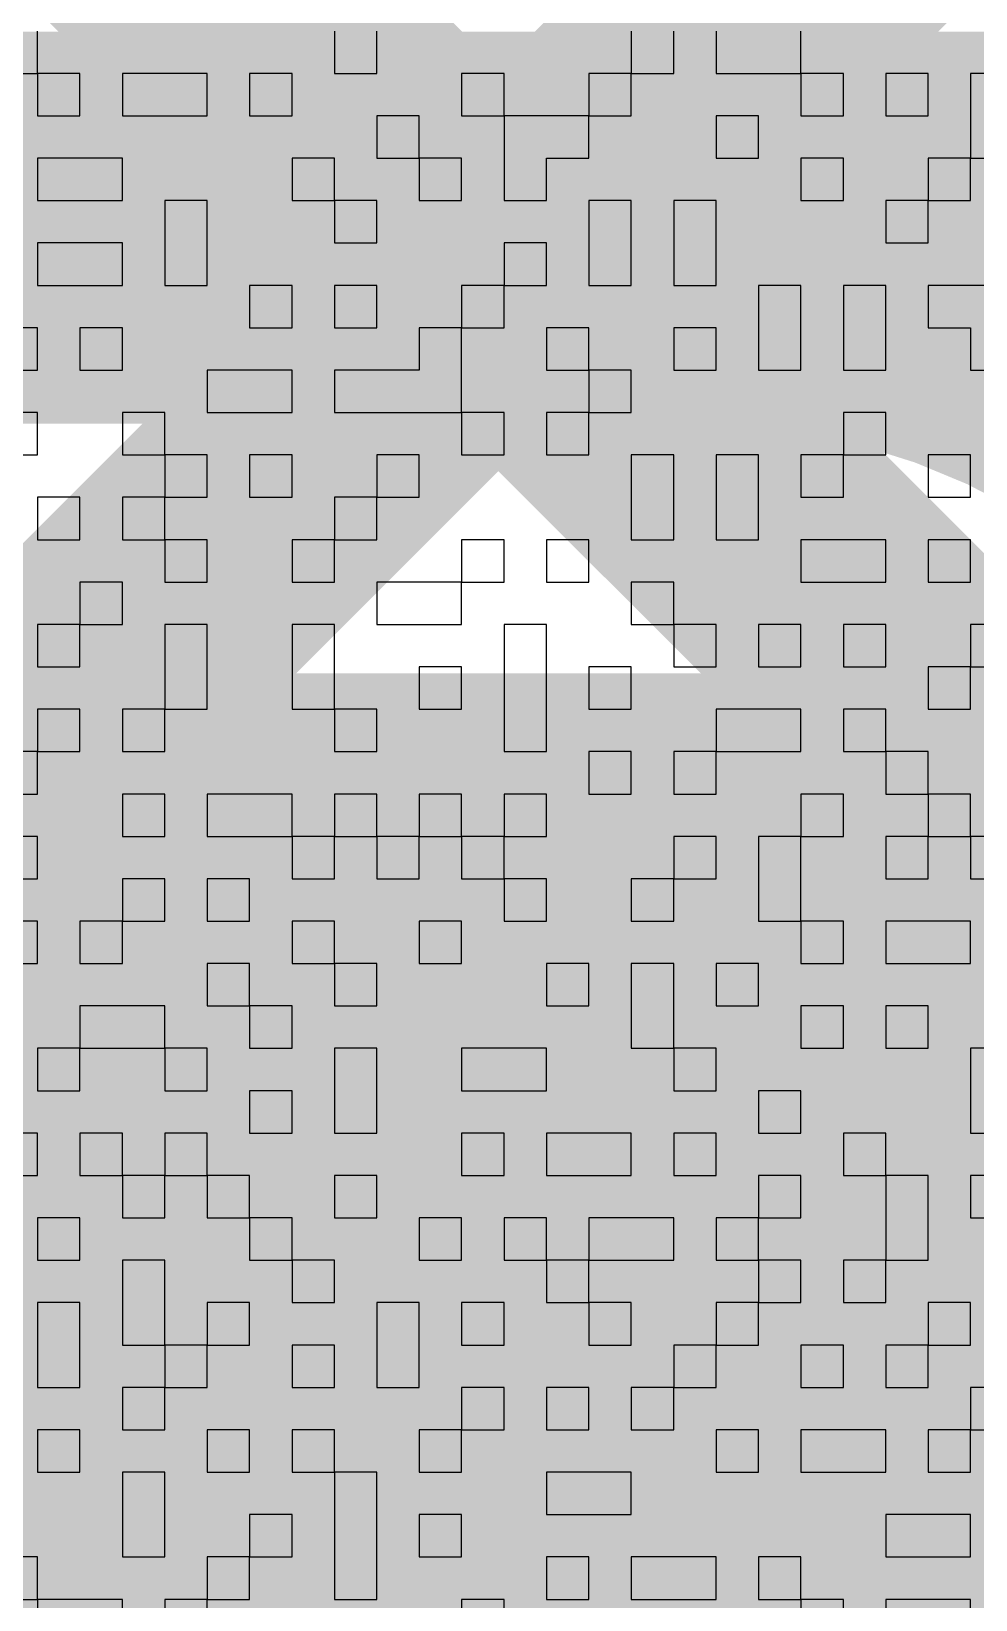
# Model space of a CAD drawing. Header units: millimetres. Extents: x 3.06 to 5.82, y 1.29 to 3.84.
# Drawn here: x 4.61138 to 4.63786, y 1.98501 to 2.02901 of the extents above; entities that cross this region are included whole.
import ezdxf

# ---------------------------------------------------------------- set-up
doc = ezdxf.new("R2010")
doc.units = ezdxf.units.MM
doc.header["$MEASUREMENT"] = 0
for name, color, linetype in [('BottomLayer', 5, 'Continuous'), ('TopLayer', 1, 'Continuous'), ('TopOverlay', 2, 'Continuous')]:
    doc.layers.add(name, color=color, linetype=linetype)

msp = doc.modelspace()

# ---------------------------------------------------------------- linework, layer by layer
at = {"layer": 'BottomLayer'}
for points, const_width in [([(4.4397402, 2.025), (4.69, 2.025)], 0.008), ([(4.5935216, 2.025), (4.6179232, 2.0005984)], 0.008), ([(4.6027522, 2.0005984), (4.6271538, 2.025)], 0.008), ([(4.6218059, 2.025), (4.6462075, 2.0005984)], 0.008), ([(4.6310365, 2.0005984), (4.6554381, 2.025)], 0.008), ([(4.5184804, 2.0005984), (4.7474016, 2.0005984)], 0.008), ([(4.4893701, 1.9785984), (4.7474016, 1.9785984)], 0.022)]:
    msp.add_lwpolyline(points, dxfattribs=dict(at, const_width=const_width))
at = {"layer": 'BottomLayer', "const_width": 0.004}
for points in [[(4.6198059, 2.025, 1), (4.6238059, 2.025, 1)], [(4.6251538, 2.025, 1), (4.6291538, 2.025, 1)], [(4.6159232, 2.0005984, 1), (4.6199232, 2.0005984, 1)], [(4.6290365, 2.0005984, 1), (4.6330365, 2.0005984, 1)]]:
    msp.add_lwpolyline(points, format="xyb", close=True, dxfattribs=at)
at = {"layer": 'TopLayer'}
for points, const_width in [([(4.6241538, 2.022), (5.0421538, 2.44)], 0.008), ([(4.485, 2.1618059), (4.6248059, 2.022)], 0.008), ([(4.5779843, 2.022), (4.63, 2.022)], 0.008), ([(4.5374567, 2), (4.63, 2)], 0.022), ([(4.63, 2), (4.649, 1.981)], 0.022)]:
    msp.add_lwpolyline(points, dxfattribs=dict(at, const_width=const_width))
for points, const_width in [([(4.6221538, 2.022, 1), (4.6261538, 2.022, 1)], 0.004), ([(4.6228059, 2.022, 1), (4.6268059, 2.022, 1)], 0.004), ([(4.628, 2.022, 1), (4.632, 2.022, 1)], 0.004), ([(4.628, 2.022, 1), (4.632, 2.022, 1)], 0.004), ([(4.628, 2.022, 1), (4.632, 2.022, 1)], 0.004), ([(4.6245, 2, 1), (4.6355, 2, 1)], 0.011), ([(4.6245, 2, 1), (4.6355, 2, 1)], 0.011)]:
    msp.add_lwpolyline(points, format="xyb", close=True, dxfattribs=dict(at, const_width=const_width))
at = {"layer": 'TopLayer', "const_width": 0.008}
for points in [[(4.63, 2.022, -0.199565992872103), (4.6455954, 2.0155172)], [(4.63, 2.022, -0.198912367379658), (4.6455563, 2.0155563)]]:
    msp.add_lwpolyline(points, format="xyb", dxfattribs=at)
at = {"layer": 'TopOverlay'}
for p, q in [((4.6115556, 2.027829), (4.6115556, 2.0290183)), ((4.6198804, 2.0290183), (4.6198804, 2.027829)), ((4.6210697, 2.027829), (4.6210697, 2.0290183)), ((4.6282051, 2.0290183), (4.6282051, 2.027829)), ((4.6293944, 2.027829), (4.6293944, 2.0290183)), ((4.6305837, 2.0290183), (4.6305837, 2.027829)), ((4.6329621, 2.027829), (4.6329621, 2.0290183)), ((4.6103664, 2.027829), (4.6115556, 2.027829)), ((4.6115556, 2.027829), (4.6115556, 2.0266397)), ((4.6127448, 2.027829), (4.6115556, 2.027829)), ((4.6127448, 2.0266397), (4.6127448, 2.027829)), ((4.6163126, 2.027829), (4.6139341, 2.027829)), ((4.6139341, 2.027829), (4.6139341, 2.0266397)), ((4.6163126, 2.0266397), (4.6163126, 2.027829)), ((4.6186911, 2.027829), (4.6175019, 2.027829)), ((4.6175019, 2.027829), (4.6175019, 2.0266397)), ((4.6186911, 2.0266397), (4.6186911, 2.027829)), ((4.6198804, 2.027829), (4.6210697, 2.027829)), ((4.6246374, 2.027829), (4.6234482, 2.027829)), ((4.6234482, 2.027829), (4.6234482, 2.0266397)), ((4.6246374, 2.0266397), (4.6246374, 2.027829)), ((4.6282051, 2.027829), (4.6270159, 2.027829)), ((4.6270159, 2.027829), (4.6270159, 2.0266397)), ((4.6282051, 2.027829), (4.6293944, 2.027829)), ((4.6282051, 2.0266397), (4.6282051, 2.027829)), ((4.6305837, 2.027829), (4.6329621, 2.027829)), ((4.6329621, 2.027829), (4.6329621, 2.0266397)), ((4.6341514, 2.027829), (4.6329621, 2.027829)), ((4.6341514, 2.0266397), (4.6341514, 2.027829)), ((4.63653, 2.027829), (4.6353407, 2.027829)), ((4.6353407, 2.027829), (4.6353407, 2.0266397)), ((4.63653, 2.0266397), (4.63653, 2.027829)), ((4.6389084, 2.027829), (4.6377192, 2.027829)), ((4.6377192, 2.027829), (4.6377192, 2.0266397)), ((4.6115556, 2.0266397), (4.6127448, 2.0266397)), ((4.6139341, 2.0266397), (4.6163126, 2.0266397)), ((4.6175019, 2.0266397), (4.6186911, 2.0266397)), ((4.6222589, 2.0266397), (4.6210697, 2.0266397)), ((4.6210697, 2.0266397), (4.6210697, 2.0254505)), ((4.6222589, 2.0254505), (4.6222589, 2.0266397)), ((4.6234482, 2.0266397), (4.6246374, 2.0266397)), ((4.6246374, 2.0266397), (4.6246374, 2.0254505)), ((4.6270159, 2.0266397), (4.6246374, 2.0266397)), ((4.6270159, 2.0266397), (4.6282051, 2.0266397)), ((4.6270159, 2.0254505), (4.6270159, 2.0266397)), ((4.631773, 2.0266397), (4.6305837, 2.0266397)), ((4.6305837, 2.0266397), (4.6305837, 2.0254505)), ((4.631773, 2.0254505), (4.631773, 2.0266397)), ((4.6329621, 2.0266397), (4.6341514, 2.0266397)), ((4.6353407, 2.0266397), (4.63653, 2.0266397)), ((4.6377192, 2.0266397), (4.6377192, 2.0254505)), ((4.6139341, 2.0254505), (4.6115556, 2.0254505)), ((4.6115556, 2.0254505), (4.6115556, 2.0242612)), ((4.6139341, 2.0242612), (4.6139341, 2.0254505)), ((4.6198804, 2.0254505), (4.6186911, 2.0254505)), ((4.6186911, 2.0254505), (4.6186911, 2.0242612)), ((4.6198804, 2.0242612), (4.6198804, 2.0254505)), ((4.6210697, 2.0254505), (4.6222589, 2.0254505)), ((4.6222589, 2.0254505), (4.6222589, 2.0242612)), ((4.6234482, 2.0254505), (4.6222589, 2.0254505)), ((4.6234482, 2.0242612), (4.6234482, 2.0254505)), ((4.6246374, 2.0254505), (4.6246374, 2.0242612)), ((4.6258267, 2.0242612), (4.6258267, 2.0254505)), ((4.6258267, 2.0254505), (4.6270159, 2.0254505)), ((4.6305837, 2.0254505), (4.631773, 2.0254505)), ((4.6341514, 2.0254505), (4.6329621, 2.0254505)), ((4.6329621, 2.0254505), (4.6329621, 2.0242612)), ((4.6341514, 2.0242612), (4.6341514, 2.0254505)), ((4.6377192, 2.0254505), (4.63653, 2.0254505)), ((4.63653, 2.0254505), (4.63653, 2.0242612)), ((4.6377192, 2.0254505), (4.6389084, 2.0254505)), ((4.6377192, 2.0242612), (4.6377192, 2.0254505)), ((4.6115556, 2.0242612), (4.6139341, 2.0242612)), ((4.6163126, 2.0242612), (4.6151234, 2.0242612)), ((4.6151234, 2.0242612), (4.6151234, 2.023072)), ((4.6163126, 2.023072), (4.6163126, 2.0242612)), ((4.6186911, 2.0242612), (4.6198804, 2.0242612)), ((4.6198804, 2.0242612), (4.6198804, 2.023072)), ((4.6210697, 2.0242612), (4.6198804, 2.0242612)), ((4.6210697, 2.023072), (4.6210697, 2.0242612)), ((4.6222589, 2.0242612), (4.6234482, 2.0242612)), ((4.6246374, 2.0242612), (4.6258267, 2.0242612)), ((4.6282051, 2.0242612), (4.6270159, 2.0242612)), ((4.6270159, 2.0242612), (4.6270159, 2.023072)), ((4.6282051, 2.023072), (4.6282051, 2.0242612)), ((4.6305837, 2.0242612), (4.6293944, 2.0242612)), ((4.6293944, 2.0242612), (4.6293944, 2.023072)), ((4.6305837, 2.023072), (4.6305837, 2.0242612)), ((4.6329621, 2.0242612), (4.6341514, 2.0242612)), ((4.63653, 2.0242612), (4.6353407, 2.0242612)), ((4.6353407, 2.0242612), (4.6353407, 2.023072)), ((4.63653, 2.0242612), (4.6377192, 2.0242612)), ((4.63653, 2.023072), (4.63653, 2.0242612)), ((4.6139341, 2.023072), (4.6115556, 2.023072)), ((4.6115556, 2.023072), (4.6115556, 2.0218827)), ((4.6139341, 2.0218827), (4.6139341, 2.023072)), ((4.6151234, 2.023072), (4.6151234, 2.0218827)), ((4.6163126, 2.0218827), (4.6163126, 2.023072)), ((4.6198804, 2.023072), (4.6210697, 2.023072)), ((4.6258267, 2.023072), (4.6246374, 2.023072)), ((4.6246374, 2.023072), (4.6246374, 2.0218827)), ((4.6258267, 2.0218827), (4.6258267, 2.023072)), ((4.6270159, 2.023072), (4.6270159, 2.0218827)), ((4.6282051, 2.0218827), (4.6282051, 2.023072)), ((4.6293944, 2.023072), (4.6293944, 2.0218827)), ((4.6305837, 2.0218827), (4.6305837, 2.023072)), ((4.6353407, 2.023072), (4.63653, 2.023072)), ((4.6115556, 2.0218827), (4.6139341, 2.0218827)), ((4.6151234, 2.0218827), (4.6163126, 2.0218827)), ((4.6186911, 2.0218827), (4.6175019, 2.0218827)), ((4.6175019, 2.0218827), (4.6175019, 2.0206934)), ((4.6186911, 2.0206934), (4.6186911, 2.0218827)), ((4.6210697, 2.0218827), (4.6198804, 2.0218827)), ((4.6198804, 2.0218827), (4.6198804, 2.0206934)), ((4.6210697, 2.0206934), (4.6210697, 2.0218827)), ((4.6246374, 2.0218827), (4.6234482, 2.0218827)), ((4.6234482, 2.0218827), (4.6234482, 2.0206934)), ((4.6246374, 2.0218827), (4.6258267, 2.0218827)), ((4.6246374, 2.0206934), (4.6246374, 2.0218827)), ((4.6270159, 2.0218827), (4.6282051, 2.0218827)), ((4.6293944, 2.0218827), (4.6305837, 2.0218827)), ((4.6329621, 2.0218827), (4.631773, 2.0218827)), ((4.631773, 2.0218827), (4.631773, 2.0206934)), ((4.6329621, 2.0206934), (4.6329621, 2.0218827)), ((4.6353407, 2.0218827), (4.6341514, 2.0218827)), ((4.6341514, 2.0218827), (4.6341514, 2.0206934)), ((4.6353407, 2.0206934), (4.6353407, 2.0218827)), ((4.6389084, 2.0218827), (4.63653, 2.0218827)), ((4.63653, 2.0218827), (4.63653, 2.0206934)), ((4.6115556, 2.0206934), (4.6103664, 2.0206934)), ((4.6115556, 2.0195042), (4.6115556, 2.0206934)), ((4.6139341, 2.0206934), (4.6127448, 2.0206934)), ((4.6127448, 2.0206934), (4.6127448, 2.0195042)), ((4.6139341, 2.0195042), (4.6139341, 2.0206934)), ((4.6175019, 2.0206934), (4.6186911, 2.0206934)), ((4.6198804, 2.0206934), (4.6210697, 2.0206934)), ((4.6234482, 2.0206934), (4.6222589, 2.0206934)), ((4.6222589, 2.0206934), (4.6222589, 2.0195042)), ((4.6234482, 2.0206934), (4.6246374, 2.0206934)), ((4.6234482, 2.0195042), (4.6234482, 2.0206934)), ((4.6270159, 2.0206934), (4.6258267, 2.0206934)), ((4.6258267, 2.0206934), (4.6258267, 2.0195042)), ((4.6270159, 2.0195042), (4.6270159, 2.0206934)), ((4.6305837, 2.0206934), (4.6293944, 2.0206934)), ((4.6293944, 2.0206934), (4.6293944, 2.0195042)), ((4.6305837, 2.0195042), (4.6305837, 2.0206934)), ((4.631773, 2.0206934), (4.631773, 2.0195042)), ((4.6329621, 2.0195042), (4.6329621, 2.0206934)), ((4.6341514, 2.0206934), (4.6341514, 2.0195042)), ((4.6353407, 2.0195042), (4.6353407, 2.0206934)), ((4.63653, 2.0206934), (4.6377192, 2.0206934)), ((4.6377192, 2.0206934), (4.6377192, 2.0195042)), ((4.6103664, 2.0195042), (4.6115556, 2.0195042)), ((4.6127448, 2.0195042), (4.6139341, 2.0195042)), ((4.6186911, 2.0195042), (4.6163126, 2.0195042)), ((4.6163126, 2.0195042), (4.6163126, 2.018315)), ((4.6186911, 2.018315), (4.6186911, 2.0195042)), ((4.6222589, 2.0195042), (4.6198804, 2.0195042)), ((4.6198804, 2.0195042), (4.6198804, 2.018315)), ((4.6234482, 2.018315), (4.6234482, 2.0195042)), ((4.6258267, 2.0195042), (4.6270159, 2.0195042)), ((4.6270159, 2.0195042), (4.6270159, 2.018315)), ((4.6282051, 2.0195042), (4.6270159, 2.0195042)), ((4.6282051, 2.018315), (4.6282051, 2.0195042)), ((4.6293944, 2.0195042), (4.6305837, 2.0195042)), ((4.631773, 2.0195042), (4.6329621, 2.0195042)), ((4.6341514, 2.0195042), (4.6353407, 2.0195042)), ((4.6377192, 2.0195042), (4.6389084, 2.0195042)), ((4.6115556, 2.018315), (4.6103664, 2.018315)), ((4.6115556, 2.0171257), (4.6115556, 2.018315)), ((4.6151234, 2.018315), (4.6139341, 2.018315)), ((4.6139341, 2.018315), (4.6139341, 2.0171257)), ((4.6151234, 2.0171257), (4.6151234, 2.018315)), ((4.6163126, 2.018315), (4.6186911, 2.018315)), ((4.6198804, 2.018315), (4.6234482, 2.018315)), ((4.6234482, 2.018315), (4.6234482, 2.0171257)), ((4.6246374, 2.018315), (4.6234482, 2.018315)), ((4.6246374, 2.0171257), (4.6246374, 2.018315)), ((4.6270159, 2.018315), (4.6258267, 2.018315)), ((4.6258267, 2.018315), (4.6258267, 2.0171257)), ((4.6270159, 2.018315), (4.6282051, 2.018315)), ((4.6270159, 2.0171257), (4.6270159, 2.018315)), ((4.6353407, 2.018315), (4.6341514, 2.018315)), ((4.6341514, 2.018315), (4.6341514, 2.0171257)), ((4.6353407, 2.0171257), (4.6353407, 2.018315)), ((4.6103664, 2.0171257), (4.6115556, 2.0171257)), ((4.6139341, 2.0171257), (4.6151234, 2.0171257)), ((4.6151234, 2.0171257), (4.6151234, 2.0159364)), ((4.6163126, 2.0171257), (4.6151234, 2.0171257)), ((4.6163126, 2.0159364), (4.6163126, 2.0171257)), ((4.6186911, 2.0171257), (4.6175019, 2.0171257)), ((4.6175019, 2.0171257), (4.6175019, 2.0159364)), ((4.6186911, 2.0159364), (4.6186911, 2.0171257)), ((4.6222589, 2.0171257), (4.6210697, 2.0171257)), ((4.6210697, 2.0171257), (4.6210697, 2.0159364)), ((4.6222589, 2.0159364), (4.6222589, 2.0171257)), ((4.6234482, 2.0171257), (4.6246374, 2.0171257)), ((4.6258267, 2.0171257), (4.6270159, 2.0171257)), ((4.6293944, 2.0171257), (4.6282051, 2.0171257)), ((4.6282051, 2.0171257), (4.6282051, 2.0159364)), ((4.6293944, 2.0159364), (4.6293944, 2.0171257)), ((4.631773, 2.0171257), (4.6305837, 2.0171257)), ((4.6305837, 2.0171257), (4.6305837, 2.0159364)), ((4.631773, 2.0159364), (4.631773, 2.0171257)), ((4.6341514, 2.0171257), (4.6329621, 2.0171257)), ((4.6329621, 2.0171257), (4.6329621, 2.0159364)), ((4.6341514, 2.0171257), (4.6353407, 2.0171257)), ((4.6341514, 2.0159364), (4.6341514, 2.0171257)), ((4.6377192, 2.0171257), (4.63653, 2.0171257)), ((4.63653, 2.0171257), (4.63653, 2.0159364)), ((4.6377192, 2.0159364), (4.6377192, 2.0171257)), ((4.6127448, 2.0159364), (4.6115556, 2.0159364)), ((4.6115556, 2.0159364), (4.6115556, 2.0147472)), ((4.6127448, 2.0147472), (4.6127448, 2.0159364)), ((4.6151234, 2.0159364), (4.6139341, 2.0159364)), ((4.6139341, 2.0159364), (4.6139341, 2.0147472)), ((4.6151234, 2.0159364), (4.6163126, 2.0159364)), ((4.6151234, 2.0147472), (4.6151234, 2.0159364)), ((4.6175019, 2.0159364), (4.6186911, 2.0159364)), ((4.6210697, 2.0159364), (4.6198804, 2.0159364)), ((4.6198804, 2.0159364), (4.6198804, 2.0147472)), ((4.6210697, 2.0159364), (4.6222589, 2.0159364)), ((4.6210697, 2.0147472), (4.6210697, 2.0159364)), ((4.6282051, 2.0159364), (4.6282051, 2.0147472)), ((4.6293944, 2.0147472), (4.6293944, 2.0159364)), ((4.6305837, 2.0159364), (4.6305837, 2.0147472)), ((4.631773, 2.0147472), (4.631773, 2.0159364)), ((4.6329621, 2.0159364), (4.6341514, 2.0159364)), ((4.63653, 2.0159364), (4.6377192, 2.0159364)), ((4.6115556, 2.0147472), (4.6127448, 2.0147472)), ((4.6139341, 2.0147472), (4.6151234, 2.0147472)), ((4.6151234, 2.0147472), (4.6151234, 2.0135579)), ((4.6163126, 2.0147472), (4.6151234, 2.0147472)), ((4.6163126, 2.0135579), (4.6163126, 2.0147472)), ((4.6198804, 2.0147472), (4.6186911, 2.0147472)), ((4.6186911, 2.0147472), (4.6186911, 2.0135579)), ((4.6198804, 2.0147472), (4.6210697, 2.0147472)), ((4.6198804, 2.0135579), (4.6198804, 2.0147472)), ((4.6246374, 2.0147472), (4.6234482, 2.0147472)), ((4.6234482, 2.0147472), (4.6234482, 2.0135579)), ((4.6246374, 2.0135579), (4.6246374, 2.0147472)), ((4.6270159, 2.0147472), (4.6258267, 2.0147472)), ((4.6258267, 2.0147472), (4.6258267, 2.0135579)), ((4.6270159, 2.0135579), (4.6270159, 2.0147472)), ((4.6282051, 2.0147472), (4.6293944, 2.0147472)), ((4.6305837, 2.0147472), (4.631773, 2.0147472)), ((4.6353407, 2.0147472), (4.6329621, 2.0147472)), ((4.6329621, 2.0147472), (4.6329621, 2.0135579)), ((4.6353407, 2.0135579), (4.6353407, 2.0147472)), ((4.6377192, 2.0147472), (4.63653, 2.0147472)), ((4.63653, 2.0147472), (4.63653, 2.0135579)), ((4.6377192, 2.0135579), (4.6377192, 2.0147472)), ((4.6139341, 2.0135579), (4.6127448, 2.0135579)), ((4.6127448, 2.0135579), (4.6127448, 2.0123687)), ((4.6139341, 2.0123687), (4.6139341, 2.0135579)), ((4.6151234, 2.0135579), (4.6163126, 2.0135579)), ((4.6186911, 2.0135579), (4.6198804, 2.0135579)), ((4.6234482, 2.0135579), (4.6210697, 2.0135579)), ((4.6210697, 2.0135579), (4.6210697, 2.0123687)), ((4.6234482, 2.0135579), (4.6246374, 2.0135579)), ((4.6234482, 2.0123687), (4.6234482, 2.0135579)), ((4.6258267, 2.0135579), (4.6270159, 2.0135579)), ((4.6293944, 2.0135579), (4.6282051, 2.0135579)), ((4.6282051, 2.0135579), (4.6282051, 2.0123687)), ((4.6293944, 2.0123687), (4.6293944, 2.0135579)), ((4.6329621, 2.0135579), (4.6353407, 2.0135579)), ((4.63653, 2.0135579), (4.6377192, 2.0135579)), ((4.6127448, 2.0123687), (4.6115556, 2.0123687)), ((4.6115556, 2.0123687), (4.6115556, 2.0111794)), ((4.6127448, 2.0123687), (4.6139341, 2.0123687)), ((4.6127448, 2.0111794), (4.6127448, 2.0123687)), ((4.6163126, 2.0123687), (4.6151234, 2.0123687)), ((4.6151234, 2.0123687), (4.6151234, 2.0111794)), ((4.6163126, 2.0111794), (4.6163126, 2.0123687)), ((4.6198804, 2.0123687), (4.6186911, 2.0123687)), ((4.6186911, 2.0123687), (4.6186911, 2.0111794)), ((4.6198804, 2.0111794), (4.6198804, 2.0123687)), ((4.6210697, 2.0123687), (4.6234482, 2.0123687)), ((4.6258267, 2.0123687), (4.6246374, 2.0123687)), ((4.6246374, 2.0123687), (4.6246374, 2.0111794)), ((4.6258267, 2.0111794), (4.6258267, 2.0123687)), ((4.6282051, 2.0123687), (4.6293944, 2.0123687)), ((4.6293944, 2.0123687), (4.6293944, 2.0111794)), ((4.6305837, 2.0123687), (4.6293944, 2.0123687)), ((4.6305837, 2.0111794), (4.6305837, 2.0123687)), ((4.6329621, 2.0123687), (4.631773, 2.0123687)), ((4.631773, 2.0123687), (4.631773, 2.0111794)), ((4.6329621, 2.0111794), (4.6329621, 2.0123687)), ((4.6353407, 2.0123687), (4.6341514, 2.0123687)), ((4.6341514, 2.0123687), (4.6341514, 2.0111794)), ((4.6353407, 2.0111794), (4.6353407, 2.0123687)), ((4.6389084, 2.0123687), (4.6377192, 2.0123687)), ((4.6377192, 2.0123687), (4.6377192, 2.0111794)), ((4.6115556, 2.0111794), (4.6127448, 2.0111794)), ((4.6151234, 2.0111794), (4.6151234, 2.0099902)), ((4.6163126, 2.0099902), (4.6163126, 2.0111794)), ((4.6186911, 2.0111794), (4.6186911, 2.0099902)), ((4.6198804, 2.0099902), (4.6198804, 2.0111794)), ((4.6234482, 2.0111794), (4.6222589, 2.0111794)), ((4.6222589, 2.0111794), (4.6222589, 2.0099902)), ((4.6234482, 2.0099902), (4.6234482, 2.0111794)), ((4.6246374, 2.0111794), (4.6246374, 2.0099902)), ((4.6258267, 2.0099902), (4.6258267, 2.0111794)), ((4.6282051, 2.0111794), (4.6270159, 2.0111794)), ((4.6270159, 2.0111794), (4.6270159, 2.0099902)), ((4.6282051, 2.0099902), (4.6282051, 2.0111794)), ((4.6293944, 2.0111794), (4.6305837, 2.0111794)), ((4.631773, 2.0111794), (4.6329621, 2.0111794)), ((4.6341514, 2.0111794), (4.6353407, 2.0111794)), ((4.6377192, 2.0111794), (4.63653, 2.0111794)), ((4.63653, 2.0111794), (4.63653, 2.0099902)), ((4.6377192, 2.0111794), (4.6389084, 2.0111794)), ((4.6377192, 2.0099902), (4.6377192, 2.0111794)), ((4.6127448, 2.0099902), (4.6115556, 2.0099902)), ((4.6115556, 2.0099902), (4.6115556, 2.008801)), ((4.6127448, 2.008801), (4.6127448, 2.0099902)), ((4.6151234, 2.0099902), (4.6139341, 2.0099902)), ((4.6139341, 2.0099902), (4.6139341, 2.008801)), ((4.6151234, 2.0099902), (4.6163126, 2.0099902)), ((4.6151234, 2.008801), (4.6151234, 2.0099902)), ((4.6186911, 2.0099902), (4.6198804, 2.0099902)), ((4.6198804, 2.0099902), (4.6198804, 2.008801)), ((4.6210697, 2.0099902), (4.6198804, 2.0099902)), ((4.6210697, 2.008801), (4.6210697, 2.0099902)), ((4.6222589, 2.0099902), (4.6234482, 2.0099902)), ((4.6246374, 2.0099902), (4.6246374, 2.008801)), ((4.6258267, 2.008801), (4.6258267, 2.0099902)), ((4.6270159, 2.0099902), (4.6282051, 2.0099902)), ((4.6329621, 2.0099902), (4.6305837, 2.0099902)), ((4.6305837, 2.0099902), (4.6305837, 2.008801)), ((4.6329621, 2.008801), (4.6329621, 2.0099902)), ((4.6353407, 2.0099902), (4.6341514, 2.0099902)), ((4.6341514, 2.0099902), (4.6341514, 2.008801)), ((4.6353407, 2.008801), (4.6353407, 2.0099902)), ((4.63653, 2.0099902), (4.6377192, 2.0099902)), ((4.6115556, 2.008801), (4.6103664, 2.008801)), ((4.6115556, 2.008801), (4.6127448, 2.008801)), ((4.6115556, 2.0076117), (4.6115556, 2.008801)), ((4.6139341, 2.008801), (4.6151234, 2.008801)), ((4.6198804, 2.008801), (4.6210697, 2.008801)), ((4.6246374, 2.008801), (4.6258267, 2.008801)), ((4.6282051, 2.008801), (4.6270159, 2.008801)), ((4.6270159, 2.008801), (4.6270159, 2.0076117)), ((4.6282051, 2.0076117), (4.6282051, 2.008801)), ((4.6305837, 2.008801), (4.6293944, 2.008801)), ((4.6293944, 2.008801), (4.6293944, 2.0076117)), ((4.6305837, 2.008801), (4.6329621, 2.008801)), ((4.6305837, 2.0076117), (4.6305837, 2.008801)), ((4.6341514, 2.008801), (4.6353407, 2.008801)), ((4.6353407, 2.008801), (4.6353407, 2.0076117)), ((4.63653, 2.008801), (4.6353407, 2.008801)), ((4.63653, 2.0076117), (4.63653, 2.008801)), ((4.6103664, 2.0076117), (4.6115556, 2.0076117)), ((4.6151234, 2.0076117), (4.6139341, 2.0076117)), ((4.6139341, 2.0076117), (4.6139341, 2.0064224)), ((4.6151234, 2.0064224), (4.6151234, 2.0076117)), ((4.6186911, 2.0076117), (4.6163126, 2.0076117)), ((4.6163126, 2.0076117), (4.6163126, 2.0064224)), ((4.6186911, 2.0064224), (4.6186911, 2.0076117)), ((4.6210697, 2.0076117), (4.6198804, 2.0076117)), ((4.6198804, 2.0076117), (4.6198804, 2.0064224)), ((4.6210697, 2.0064224), (4.6210697, 2.0076117)), ((4.6234482, 2.0076117), (4.6222589, 2.0076117)), ((4.6222589, 2.0076117), (4.6222589, 2.0064224)), ((4.6234482, 2.0064224), (4.6234482, 2.0076117)), ((4.6258267, 2.0076117), (4.6246374, 2.0076117)), ((4.6246374, 2.0076117), (4.6246374, 2.0064224)), ((4.6258267, 2.0064224), (4.6258267, 2.0076117)), ((4.6270159, 2.0076117), (4.6282051, 2.0076117)), ((4.6293944, 2.0076117), (4.6305837, 2.0076117)), ((4.6341514, 2.0076117), (4.6329621, 2.0076117)), ((4.6329621, 2.0076117), (4.6329621, 2.0064224)), ((4.6341514, 2.0064224), (4.6341514, 2.0076117)), ((4.6353407, 2.0076117), (4.63653, 2.0076117)), ((4.63653, 2.0076117), (4.63653, 2.0064224)), ((4.6377192, 2.0076117), (4.63653, 2.0076117)), ((4.6377192, 2.0064224), (4.6377192, 2.0076117)), ((4.6115556, 2.0064224), (4.6091771, 2.0064224)), ((4.6115556, 2.0052331), (4.6115556, 2.0064224)), ((4.6139341, 2.0064224), (4.6151234, 2.0064224)), ((4.6163126, 2.0064224), (4.6186911, 2.0064224)), ((4.6186911, 2.0064224), (4.6186911, 2.0052331)), ((4.6198804, 2.0064224), (4.6186911, 2.0064224)), ((4.6198804, 2.0064224), (4.6210697, 2.0064224)), ((4.6198804, 2.0052331), (4.6198804, 2.0064224)), ((4.6210697, 2.0064224), (4.6210697, 2.0052331)), ((4.6222589, 2.0064224), (4.6210697, 2.0064224)), ((4.6222589, 2.0052331), (4.6222589, 2.0064224)), ((4.6222589, 2.0064224), (4.6234482, 2.0064224)), ((4.6234482, 2.0064224), (4.6234482, 2.0052331)), ((4.6246374, 2.0064224), (4.6234482, 2.0064224)), ((4.6246374, 2.0064224), (4.6258267, 2.0064224)), ((4.6246374, 2.0052331), (4.6246374, 2.0064224)), ((4.6305837, 2.0064224), (4.6293944, 2.0064224)), ((4.6293944, 2.0064224), (4.6293944, 2.0052331)), ((4.6305837, 2.0052331), (4.6305837, 2.0064224)), ((4.6329621, 2.0064224), (4.631773, 2.0064224)), ((4.631773, 2.0064224), (4.631773, 2.0052331)), ((4.6329621, 2.0064224), (4.6341514, 2.0064224)), ((4.6329621, 2.0052331), (4.6329621, 2.0064224)), ((4.63653, 2.0064224), (4.6353407, 2.0064224)), ((4.6353407, 2.0064224), (4.6353407, 2.0052331)), ((4.63653, 2.0064224), (4.6377192, 2.0064224)), ((4.63653, 2.0052331), (4.63653, 2.0064224)), ((4.6377192, 2.0064224), (4.6377192, 2.0052331)), ((4.6389084, 2.0064224), (4.6377192, 2.0064224)), ((4.6091771, 2.0052331), (4.6115556, 2.0052331)), ((4.6151234, 2.0052331), (4.6139341, 2.0052331)), ((4.6139341, 2.0052331), (4.6139341, 2.0040439)), ((4.6151234, 2.0040439), (4.6151234, 2.0052331)), ((4.6175019, 2.0052331), (4.6163126, 2.0052331)), ((4.6163126, 2.0052331), (4.6163126, 2.0040439)), ((4.6175019, 2.0040439), (4.6175019, 2.0052331)), ((4.6186911, 2.0052331), (4.6198804, 2.0052331)), ((4.6210697, 2.0052331), (4.6222589, 2.0052331)), ((4.6234482, 2.0052331), (4.6246374, 2.0052331)), ((4.6246374, 2.0052331), (4.6246374, 2.0040439)), ((4.6258267, 2.0052331), (4.6246374, 2.0052331)), ((4.6258267, 2.0040439), (4.6258267, 2.0052331)), ((4.6293944, 2.0052331), (4.6282051, 2.0052331)), ((4.6282051, 2.0052331), (4.6282051, 2.0040439)), ((4.6293944, 2.0052331), (4.6305837, 2.0052331)), ((4.6293944, 2.0040439), (4.6293944, 2.0052331)), ((4.631773, 2.0052331), (4.631773, 2.0040439)), ((4.6329621, 2.0040439), (4.6329621, 2.0052331)), ((4.6353407, 2.0052331), (4.63653, 2.0052331)), ((4.6377192, 2.0052331), (4.6389084, 2.0052331)), ((4.6115556, 2.0040439), (4.6091771, 2.0040439)), ((4.6115556, 2.0028547), (4.6115556, 2.0040439)), ((4.6139341, 2.0040439), (4.6127448, 2.0040439)), ((4.6127448, 2.0040439), (4.6127448, 2.0028547)), ((4.6139341, 2.0040439), (4.6151234, 2.0040439)), ((4.6139341, 2.0028547), (4.6139341, 2.0040439)), ((4.6163126, 2.0040439), (4.6175019, 2.0040439)), ((4.6198804, 2.0040439), (4.6186911, 2.0040439)), ((4.6186911, 2.0040439), (4.6186911, 2.0028547)), ((4.6198804, 2.0028547), (4.6198804, 2.0040439)), ((4.6234482, 2.0040439), (4.6222589, 2.0040439)), ((4.6222589, 2.0040439), (4.6222589, 2.0028547)), ((4.6234482, 2.0028547), (4.6234482, 2.0040439)), ((4.6246374, 2.0040439), (4.6258267, 2.0040439)), ((4.6282051, 2.0040439), (4.6293944, 2.0040439)), ((4.631773, 2.0040439), (4.6329621, 2.0040439)), ((4.6329621, 2.0040439), (4.6329621, 2.0028547)), ((4.6341514, 2.0040439), (4.6329621, 2.0040439)), ((4.6341514, 2.0028547), (4.6341514, 2.0040439)), ((4.6377192, 2.0040439), (4.6353407, 2.0040439)), ((4.6353407, 2.0040439), (4.6353407, 2.0028547)), ((4.6377192, 2.0028547), (4.6377192, 2.0040439)), ((4.6091771, 2.0028547), (4.6115556, 2.0028547)), ((4.6127448, 2.0028547), (4.6139341, 2.0028547)), ((4.6175019, 2.0028547), (4.6163126, 2.0028547)), ((4.6163126, 2.0028547), (4.6163126, 2.0016654)), ((4.6175019, 2.0016654), (4.6175019, 2.0028547)), ((4.6186911, 2.0028547), (4.6198804, 2.0028547)), ((4.6198804, 2.0028547), (4.6198804, 2.0016654)), ((4.6210697, 2.0028547), (4.6198804, 2.0028547)), ((4.6210697, 2.0016654), (4.6210697, 2.0028547)), ((4.6222589, 2.0028547), (4.6234482, 2.0028547)), ((4.6270159, 2.0028547), (4.6258267, 2.0028547)), ((4.6258267, 2.0028547), (4.6258267, 2.0016654)), ((4.6270159, 2.0016654), (4.6270159, 2.0028547)), ((4.6293944, 2.0028547), (4.6282051, 2.0028547)), ((4.6282051, 2.0028547), (4.6282051, 2.0016654)), ((4.6293944, 2.0016654), (4.6293944, 2.0028547)), ((4.631773, 2.0028547), (4.6305837, 2.0028547)), ((4.6305837, 2.0028547), (4.6305837, 2.0016654)), ((4.631773, 2.0016654), (4.631773, 2.0028547)), ((4.6329621, 2.0028547), (4.6341514, 2.0028547)), ((4.6353407, 2.0028547), (4.6377192, 2.0028547)), ((4.6151234, 2.0016654), (4.6127448, 2.0016654)), ((4.6127448, 2.0016654), (4.6127448, 2.0004761)), ((4.6151234, 2.0004761), (4.6151234, 2.0016654)), ((4.6163126, 2.0016654), (4.6175019, 2.0016654)), ((4.6175019, 2.0016654), (4.6175019, 2.0004761)), ((4.6186911, 2.0016654), (4.6175019, 2.0016654)), ((4.6186911, 2.0004761), (4.6186911, 2.0016654)), ((4.6198804, 2.0016654), (4.6210697, 2.0016654)), ((4.6258267, 2.0016654), (4.6270159, 2.0016654)), ((4.6282051, 2.0016654), (4.6282051, 2.0004761)), ((4.6293944, 2.0004761), (4.6293944, 2.0016654)), ((4.6305837, 2.0016654), (4.631773, 2.0016654)), ((4.6341514, 2.0016654), (4.6329621, 2.0016654)), ((4.6329621, 2.0016654), (4.6329621, 2.0004761)), ((4.6341514, 2.0004761), (4.6341514, 2.0016654)), ((4.63653, 2.0016654), (4.6353407, 2.0016654)), ((4.6353407, 2.0016654), (4.6353407, 2.0004761)), ((4.63653, 2.0004761), (4.63653, 2.0016654)), ((4.6127448, 2.0004761), (4.6115556, 2.0004761)), ((4.6115556, 2.0004761), (4.6115556, 1.9992869)), ((4.6127448, 2.0004761), (4.6151234, 2.0004761)), ((4.6127448, 1.9992869), (4.6127448, 2.0004761)), ((4.6151234, 2.0004761), (4.6151234, 1.9992869)), ((4.6163126, 2.0004761), (4.6151234, 2.0004761)), ((4.6163126, 1.9992869), (4.6163126, 2.0004761)), ((4.6175019, 2.0004761), (4.6186911, 2.0004761)), ((4.6210697, 2.0004761), (4.6198804, 2.0004761)), ((4.6198804, 2.0004761), (4.6198804, 1.9992869)), ((4.6210697, 1.9992869), (4.6210697, 2.0004761)), ((4.6258267, 2.0004761), (4.6234482, 2.0004761)), ((4.6234482, 2.0004761), (4.6234482, 1.9992869)), ((4.6258267, 1.9992869), (4.6258267, 2.0004761)), ((4.6282051, 2.0004761), (4.6293944, 2.0004761)), ((4.6293944, 2.0004761), (4.6293944, 1.9992869)), ((4.6305837, 2.0004761), (4.6293944, 2.0004761)), ((4.6305837, 1.9992869), (4.6305837, 2.0004761)), ((4.6329621, 2.0004761), (4.6341514, 2.0004761)), ((4.6353407, 2.0004761), (4.63653, 2.0004761)), ((4.6389084, 2.0004761), (4.6377192, 2.0004761)), ((4.6377192, 2.0004761), (4.6377192, 1.9992869)), ((4.6115556, 1.9992869), (4.6127448, 1.9992869)), ((4.6151234, 1.9992869), (4.6163126, 1.9992869)), ((4.6186911, 1.9992869), (4.6175019, 1.9992869)), ((4.6175019, 1.9992869), (4.6175019, 1.9980976)), ((4.6186911, 1.9980976), (4.6186911, 1.9992869)), ((4.6198804, 1.9992869), (4.6198804, 1.9980976)), ((4.6210697, 1.9980976), (4.6210697, 1.9992869)), ((4.6234482, 1.9992869), (4.6258267, 1.9992869)), ((4.6293944, 1.9992869), (4.6305837, 1.9992869)), ((4.6329621, 1.9992869), (4.631773, 1.9992869)), ((4.631773, 1.9992869), (4.631773, 1.9980976)), ((4.6329621, 1.9980976), (4.6329621, 1.9992869)), ((4.6377192, 1.9992869), (4.6377192, 1.9980976)), ((4.6115556, 1.9980976), (4.6103664, 1.9980976)), ((4.6115556, 1.9969084), (4.6115556, 1.9980976)), ((4.6139341, 1.9980976), (4.6127448, 1.9980976)), ((4.6127448, 1.9980976), (4.6127448, 1.9969084)), ((4.6139341, 1.9969084), (4.6139341, 1.9980976)), ((4.6163126, 1.9980976), (4.6151234, 1.9980976)), ((4.6151234, 1.9980976), (4.6151234, 1.9969084)), ((4.6163126, 1.9969084), (4.6163126, 1.9980976)), ((4.6175019, 1.9980976), (4.6186911, 1.9980976)), ((4.6198804, 1.9980976), (4.6210697, 1.9980976)), ((4.6246374, 1.9980976), (4.6234482, 1.9980976)), ((4.6234482, 1.9980976), (4.6234482, 1.9969084)), ((4.6246374, 1.9969084), (4.6246374, 1.9980976)), ((4.6282051, 1.9980976), (4.6258267, 1.9980976)), ((4.6258267, 1.9980976), (4.6258267, 1.9969084)), ((4.6282051, 1.9969084), (4.6282051, 1.9980976)), ((4.6305837, 1.9980976), (4.6293944, 1.9980976)), ((4.6293944, 1.9980976), (4.6293944, 1.9969084)), ((4.6305837, 1.9969084), (4.6305837, 1.9980976)), ((4.631773, 1.9980976), (4.6329621, 1.9980976)), ((4.6353407, 1.9980976), (4.6341514, 1.9980976)), ((4.6341514, 1.9980976), (4.6341514, 1.9969084)), ((4.6353407, 1.9969084), (4.6353407, 1.9980976)), ((4.6377192, 1.9980976), (4.6389084, 1.9980976)), ((4.6103664, 1.9969084), (4.6115556, 1.9969084)), ((4.6127448, 1.9969084), (4.6139341, 1.9969084)), ((4.6139341, 1.9969084), (4.6139341, 1.9957191)), ((4.6151234, 1.9969084), (4.6139341, 1.9969084)), ((4.6151234, 1.9957191), (4.6151234, 1.9969084)), ((4.6151234, 1.9969084), (4.6163126, 1.9969084)), ((4.6163126, 1.9969084), (4.6163126, 1.9957191)), ((4.6175019, 1.9969084), (4.6163126, 1.9969084)), ((4.6175019, 1.9957191), (4.6175019, 1.9969084)), ((4.6210697, 1.9969084), (4.6198804, 1.9969084)), ((4.6198804, 1.9969084), (4.6198804, 1.9957191)), ((4.6210697, 1.9957191), (4.6210697, 1.9969084)), ((4.6234482, 1.9969084), (4.6246374, 1.9969084)), ((4.6258267, 1.9969084), (4.6282051, 1.9969084)), ((4.6293944, 1.9969084), (4.6305837, 1.9969084)), ((4.6329621, 1.9969084), (4.631773, 1.9969084)), ((4.631773, 1.9969084), (4.631773, 1.9957191)), ((4.6329621, 1.9957191), (4.6329621, 1.9969084)), ((4.6341514, 1.9969084), (4.6353407, 1.9969084)), ((4.6353407, 1.9969084), (4.6353407, 1.9957191)), ((4.63653, 1.9969084), (4.6353407, 1.9969084)), ((4.63653, 1.9957191), (4.63653, 1.9969084)), ((4.6389084, 1.9969084), (4.6377192, 1.9969084)), ((4.6377192, 1.9969084), (4.6377192, 1.9957191)), ((4.6127448, 1.9957191), (4.6115556, 1.9957191)), ((4.6115556, 1.9957191), (4.6115556, 1.9945299)), ((4.6127448, 1.9945299), (4.6127448, 1.9957191)), ((4.6139341, 1.9957191), (4.6151234, 1.9957191)), ((4.6163126, 1.9957191), (4.6175019, 1.9957191)), ((4.6175019, 1.9957191), (4.6175019, 1.9945299)), ((4.6186911, 1.9957191), (4.6175019, 1.9957191)), ((4.6186911, 1.9945299), (4.6186911, 1.9957191)), ((4.6198804, 1.9957191), (4.6210697, 1.9957191)), ((4.6234482, 1.9957191), (4.6222589, 1.9957191)), ((4.6222589, 1.9957191), (4.6222589, 1.9945299)), ((4.6234482, 1.9945299), (4.6234482, 1.9957191)), ((4.6258267, 1.9957191), (4.6246374, 1.9957191)), ((4.6246374, 1.9957191), (4.6246374, 1.9945299)), ((4.6258267, 1.9945299), (4.6258267, 1.9957191)), ((4.6293944, 1.9957191), (4.6270159, 1.9957191)), ((4.6270159, 1.9957191), (4.6270159, 1.9945299)), ((4.6293944, 1.9945299), (4.6293944, 1.9957191)), ((4.631773, 1.9957191), (4.6305837, 1.9957191)), ((4.6305837, 1.9957191), (4.6305837, 1.9945299)), ((4.631773, 1.9957191), (4.6329621, 1.9957191)), ((4.631773, 1.9945299), (4.631773, 1.9957191)), ((4.6353407, 1.9957191), (4.6353407, 1.9945299)), ((4.63653, 1.9945299), (4.63653, 1.9957191)), ((4.6377192, 1.9957191), (4.6389084, 1.9957191)), ((4.6115556, 1.9945299), (4.6127448, 1.9945299)), ((4.6151234, 1.9945299), (4.6139341, 1.9945299)), ((4.6139341, 1.9945299), (4.6139341, 1.9933406)), ((4.6151234, 1.9933406), (4.6151234, 1.9945299)), ((4.6175019, 1.9945299), (4.6186911, 1.9945299)), ((4.6186911, 1.9945299), (4.6186911, 1.9933406)), ((4.6198804, 1.9945299), (4.6186911, 1.9945299)), ((4.6198804, 1.9933406), (4.6198804, 1.9945299)), ((4.6222589, 1.9945299), (4.6234482, 1.9945299)), ((4.6246374, 1.9945299), (4.6258267, 1.9945299)), ((4.6258267, 1.9945299), (4.6258267, 1.9933406)), ((4.6270159, 1.9945299), (4.6258267, 1.9945299)), ((4.6270159, 1.9945299), (4.6293944, 1.9945299)), ((4.6270159, 1.9933406), (4.6270159, 1.9945299)), ((4.6305837, 1.9945299), (4.631773, 1.9945299)), ((4.631773, 1.9945299), (4.631773, 1.9933406)), ((4.6329621, 1.9945299), (4.631773, 1.9945299)), ((4.6329621, 1.9933406), (4.6329621, 1.9945299)), ((4.6353407, 1.9945299), (4.6341514, 1.9945299)), ((4.6341514, 1.9945299), (4.6341514, 1.9933406)), ((4.6353407, 1.9945299), (4.63653, 1.9945299)), ((4.6353407, 1.9933406), (4.6353407, 1.9945299)), ((4.6127448, 1.9933406), (4.6115556, 1.9933406)), ((4.6115556, 1.9933406), (4.6115556, 1.9921513)), ((4.6127448, 1.9921513), (4.6127448, 1.9933406)), ((4.6139341, 1.9933406), (4.6139341, 1.9921513)), ((4.6151234, 1.9921513), (4.6151234, 1.9933406)), ((4.6175019, 1.9933406), (4.6163126, 1.9933406)), ((4.6163126, 1.9933406), (4.6163126, 1.9921513)), ((4.6175019, 1.9921513), (4.6175019, 1.9933406)), ((4.6186911, 1.9933406), (4.6198804, 1.9933406)), ((4.6222589, 1.9933406), (4.6210697, 1.9933406)), ((4.6210697, 1.9933406), (4.6210697, 1.9921513)), ((4.6222589, 1.9921513), (4.6222589, 1.9933406)), ((4.6246374, 1.9933406), (4.6234482, 1.9933406)), ((4.6234482, 1.9933406), (4.6234482, 1.9921513)), ((4.6246374, 1.9921513), (4.6246374, 1.9933406)), ((4.6258267, 1.9933406), (4.6270159, 1.9933406)), ((4.6270159, 1.9933406), (4.6270159, 1.9921513)), ((4.6282051, 1.9933406), (4.6270159, 1.9933406)), ((4.6282051, 1.9921513), (4.6282051, 1.9933406)), ((4.631773, 1.9933406), (4.6305837, 1.9933406)), ((4.6305837, 1.9933406), (4.6305837, 1.9921513)), ((4.631773, 1.9933406), (4.6329621, 1.9933406)), ((4.631773, 1.9921513), (4.631773, 1.9933406)), ((4.6341514, 1.9933406), (4.6353407, 1.9933406)), ((4.6377192, 1.9933406), (4.63653, 1.9933406)), ((4.63653, 1.9933406), (4.63653, 1.9921513)), ((4.6377192, 1.9921513), (4.6377192, 1.9933406)), ((4.6115556, 1.9921513), (4.6115556, 1.9909621)), ((4.6127448, 1.9909621), (4.6127448, 1.9921513)), ((4.6139341, 1.9921513), (4.6151234, 1.9921513)), ((4.6151234, 1.9921513), (4.6151234, 1.9909621)), ((4.6163126, 1.9921513), (4.6151234, 1.9921513)), ((4.6163126, 1.9921513), (4.6175019, 1.9921513)), ((4.6163126, 1.9909621), (4.6163126, 1.9921513)), ((4.6198804, 1.9921513), (4.6186911, 1.9921513)), ((4.6186911, 1.9921513), (4.6186911, 1.9909621)), ((4.6198804, 1.9909621), (4.6198804, 1.9921513)), ((4.6210697, 1.9921513), (4.6210697, 1.9909621)), ((4.6222589, 1.9909621), (4.6222589, 1.9921513)), ((4.6234482, 1.9921513), (4.6246374, 1.9921513)), ((4.6270159, 1.9921513), (4.6282051, 1.9921513)), ((4.6305837, 1.9921513), (4.6293944, 1.9921513)), ((4.6293944, 1.9921513), (4.6293944, 1.9909621)), ((4.6305837, 1.9921513), (4.631773, 1.9921513)), ((4.6305837, 1.9909621), (4.6305837, 1.9921513)), ((4.6341514, 1.9921513), (4.6329621, 1.9921513)), ((4.6329621, 1.9921513), (4.6329621, 1.9909621)), ((4.6341514, 1.9909621), (4.6341514, 1.9921513)), ((4.63653, 1.9921513), (4.6353407, 1.9921513)), ((4.6353407, 1.9921513), (4.6353407, 1.9909621)), ((4.63653, 1.9921513), (4.6377192, 1.9921513)), ((4.63653, 1.9909621), (4.63653, 1.9921513)), ((4.6115556, 1.9909621), (4.6127448, 1.9909621)), ((4.6151234, 1.9909621), (4.6139341, 1.9909621)), ((4.6139341, 1.9909621), (4.6139341, 1.9897728)), ((4.6151234, 1.9909621), (4.6163126, 1.9909621)), ((4.6151234, 1.9897728), (4.6151234, 1.9909621)), ((4.6186911, 1.9909621), (4.6198804, 1.9909621)), ((4.6210697, 1.9909621), (4.6222589, 1.9909621)), ((4.6246374, 1.9909621), (4.6234482, 1.9909621)), ((4.6234482, 1.9909621), (4.6234482, 1.9897728)), ((4.6246374, 1.9897728), (4.6246374, 1.9909621)), ((4.6270159, 1.9909621), (4.6258267, 1.9909621)), ((4.6258267, 1.9909621), (4.6258267, 1.9897728)), ((4.6270159, 1.9897728), (4.6270159, 1.9909621)), ((4.6293944, 1.9909621), (4.6282051, 1.9909621)), ((4.6282051, 1.9909621), (4.6282051, 1.9897728)), ((4.6293944, 1.9909621), (4.6305837, 1.9909621)), ((4.6293944, 1.9897728), (4.6293944, 1.9909621)), ((4.6329621, 1.9909621), (4.6341514, 1.9909621)), ((4.6353407, 1.9909621), (4.63653, 1.9909621)), ((4.6389084, 1.9909621), (4.6377192, 1.9909621)), ((4.6377192, 1.9909621), (4.6377192, 1.9897728)), ((4.6127448, 1.9897728), (4.6115556, 1.9897728)), ((4.6115556, 1.9897728), (4.6115556, 1.9885836)), ((4.6127448, 1.9885836), (4.6127448, 1.9897728)), ((4.6139341, 1.9897728), (4.6151234, 1.9897728)), ((4.6175019, 1.9897728), (4.6163126, 1.9897728)), ((4.6163126, 1.9897728), (4.6163126, 1.9885836)), ((4.6175019, 1.9885836), (4.6175019, 1.9897728)), ((4.6198804, 1.9897728), (4.6186911, 1.9897728)), ((4.6186911, 1.9897728), (4.6186911, 1.9885836)), ((4.6198804, 1.9885836), (4.6198804, 1.9897728)), ((4.6234482, 1.9897728), (4.6222589, 1.9897728)), ((4.6222589, 1.9897728), (4.6222589, 1.9885836)), ((4.6234482, 1.9897728), (4.6246374, 1.9897728)), ((4.6234482, 1.9885836), (4.6234482, 1.9897728)), ((4.6258267, 1.9897728), (4.6270159, 1.9897728)), ((4.6282051, 1.9897728), (4.6293944, 1.9897728)), ((4.631773, 1.9897728), (4.6305837, 1.9897728)), ((4.6305837, 1.9897728), (4.6305837, 1.9885836)), ((4.631773, 1.9885836), (4.631773, 1.9897728)), ((4.6353407, 1.9897728), (4.6329621, 1.9897728)), ((4.6329621, 1.9897728), (4.6329621, 1.9885836)), ((4.6353407, 1.9885836), (4.6353407, 1.9897728)), ((4.6377192, 1.9897728), (4.63653, 1.9897728)), ((4.63653, 1.9897728), (4.63653, 1.9885836)), ((4.6377192, 1.9897728), (4.6389084, 1.9897728)), ((4.6377192, 1.9885836), (4.6377192, 1.9897728)), ((4.6115556, 1.9885836), (4.6127448, 1.9885836)), ((4.6151234, 1.9885836), (4.6139341, 1.9885836)), ((4.6139341, 1.9885836), (4.6139341, 1.9873944)), ((4.6151234, 1.9873944), (4.6151234, 1.9885836)), ((4.6163126, 1.9885836), (4.6175019, 1.9885836)), ((4.6186911, 1.9885836), (4.6198804, 1.9885836)), ((4.6198804, 1.9885836), (4.6198804, 1.9873944)), ((4.6210697, 1.9885836), (4.6198804, 1.9885836)), ((4.6210697, 1.9873944), (4.6210697, 1.9885836)), ((4.6222589, 1.9885836), (4.6234482, 1.9885836)), ((4.6282051, 1.9885836), (4.6258267, 1.9885836)), ((4.6258267, 1.9885836), (4.6258267, 1.9873944)), ((4.6282051, 1.9873944), (4.6282051, 1.9885836)), ((4.6305837, 1.9885836), (4.631773, 1.9885836)), ((4.6329621, 1.9885836), (4.6353407, 1.9885836)), ((4.63653, 1.9885836), (4.6377192, 1.9885836)), ((4.6139341, 1.9873944), (4.6139341, 1.9862051)), ((4.6151234, 1.9862051), (4.6151234, 1.9873944)), ((4.6186911, 1.9873944), (4.6175019, 1.9873944)), ((4.6175019, 1.9873944), (4.6175019, 1.9862051)), ((4.6186911, 1.9862051), (4.6186911, 1.9873944)), ((4.6198804, 1.9873944), (4.6198804, 1.9862051)), ((4.6210697, 1.9862051), (4.6210697, 1.9873944)), ((4.6234482, 1.9873944), (4.6222589, 1.9873944)), ((4.6222589, 1.9873944), (4.6222589, 1.9862051)), ((4.6234482, 1.9862051), (4.6234482, 1.9873944)), ((4.6258267, 1.9873944), (4.6282051, 1.9873944)), ((4.6377192, 1.9873944), (4.6353407, 1.9873944)), ((4.6353407, 1.9873944), (4.6353407, 1.9862051)), ((4.6377192, 1.9862051), (4.6377192, 1.9873944)), ((4.6115556, 1.9862051), (4.6103664, 1.9862051)), ((4.6115556, 1.9850158), (4.6115556, 1.9862051)), ((4.6139341, 1.9862051), (4.6151234, 1.9862051)), ((4.6175019, 1.9862051), (4.6163126, 1.9862051)), ((4.6163126, 1.9862051), (4.6163126, 1.9850158)), ((4.6175019, 1.9862051), (4.6186911, 1.9862051)), ((4.6175019, 1.9850158), (4.6175019, 1.9862051)), ((4.6198804, 1.9862051), (4.6198804, 1.9850158)), ((4.6210697, 1.9850158), (4.6210697, 1.9862051)), ((4.6222589, 1.9862051), (4.6234482, 1.9862051)), ((4.6270159, 1.9862051), (4.6258267, 1.9862051)), ((4.6258267, 1.9862051), (4.6258267, 1.9850158)), ((4.6270159, 1.9850158), (4.6270159, 1.9862051)), ((4.6305837, 1.9862051), (4.6282051, 1.9862051)), ((4.6282051, 1.9862051), (4.6282051, 1.9850158)), ((4.6305837, 1.9850158), (4.6305837, 1.9862051)), ((4.6329621, 1.9862051), (4.631773, 1.9862051)), ((4.631773, 1.9862051), (4.631773, 1.9850158)), ((4.6329621, 1.9850158), (4.6329621, 1.9862051)), ((4.6353407, 1.9862051), (4.6377192, 1.9862051)), ((4.6103664, 1.9850158), (4.6115556, 1.9850158)), ((4.6115556, 1.9850158), (4.6115556, 1.9838266)), ((4.6139341, 1.9850158), (4.6115556, 1.9850158)), ((4.6139341, 1.9838266), (4.6139341, 1.9850158)), ((4.6163126, 1.9850158), (4.6151234, 1.9850158)), ((4.6151234, 1.9850158), (4.6151234, 1.9838266)), ((4.6163126, 1.9850158), (4.6175019, 1.9850158)), ((4.6163126, 1.9838266), (4.6163126, 1.9850158)), ((4.6198804, 1.9850158), (4.6210697, 1.9850158)), ((4.6246374, 1.9850158), (4.6234482, 1.9850158)), ((4.6234482, 1.9850158), (4.6234482, 1.9838266)), ((4.6246374, 1.9838266), (4.6246374, 1.9850158)), ((4.6258267, 1.9850158), (4.6270159, 1.9850158)), ((4.6282051, 1.9850158), (4.6305837, 1.9850158)), ((4.631773, 1.9850158), (4.6329621, 1.9850158)), ((4.6329621, 1.9850158), (4.6329621, 1.9838266)), ((4.6341514, 1.9850158), (4.6329621, 1.9850158)), ((4.6341514, 1.9838266), (4.6341514, 1.9850158)), ((4.6377192, 1.9850158), (4.6353407, 1.9850158)), ((4.6353407, 1.9850158), (4.6353407, 1.9838266)), ((4.6377192, 1.9838266), (4.6377192, 1.9850158))]:
    msp.add_line(p, q, dxfattribs=at)

doc.saveas('drawing.dxf')
